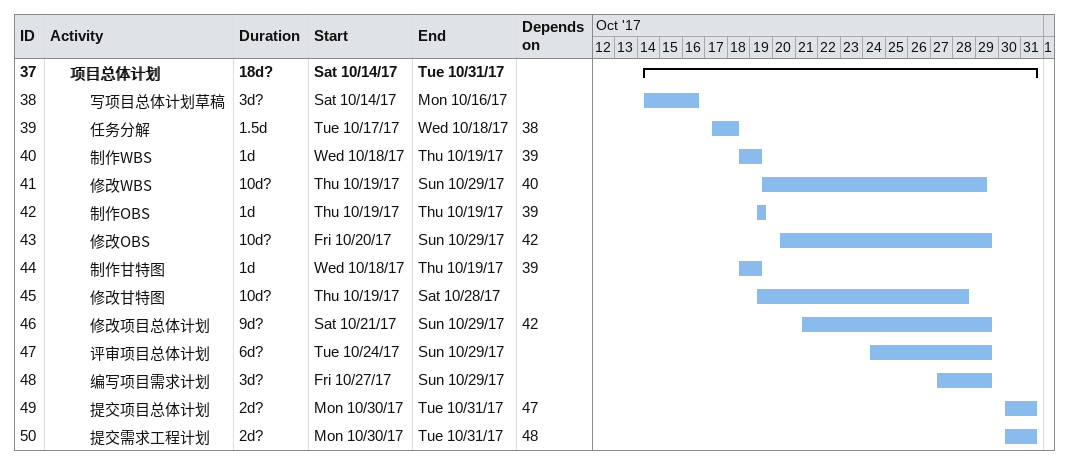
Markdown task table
| ID | Level | Task | Duration | Start | Finish | Predecessors |
|---|---|---|---|---|---|---|
| 37 | 2 | **项目总体计划** | 18d? | 2017-10-14 | 2017-10-31 |  |
| 38 | 3 | 写项目总体计划草稿 | 3d? | 2017-10-14 | 2017-10-16 |  |
| 39 | 3 | 任务分解 | 1.5d | 2017-10-17 | 2017-10-18 | 38 |
| 40 | 3 | 制作WBS | 1d | 2017-10-18 | 2017-10-19 | 39 |
| 41 | 3 | 修改WBS | 10d? | 2017-10-19 | 2017-10-29 | 40 |
| 42 | 3 | 制作OBS | 1d | 2017-10-19 | 2017-10-19 | 39 |
| 43 | 3 | 修改OBS | 10d? | 2017-10-20 | 2017-10-29 | 42 |
| 44 | 3 | 制作甘特图 | 1d | 2017-10-18 | 2017-10-19 | 39 |
| 45 | 3 | 修改甘特图 | 10d? | 2017-10-19 | 2017-10-28 |  |
| 46 | 3 | 修改项目总体计划 | 9d? | 2017-10-21 | 2017-10-29 | 42 |
| 47 | 3 | 评审项目总体计划 | 6d? | 2017-10-24 | 2017-10-29 |  |
| 48 | 3 | 编写项目需求计划 | 3d? | 2017-10-27 | 2017-10-29 |  |
| 49 | 3 | 提交项目总体计划 | 2d? | 2017-10-30 | 2017-10-31 | 47 |
| 50 | 3 | 提交需求工程计划 | 2d? | 2017-10-30 | 2017-10-31 | 48 |
